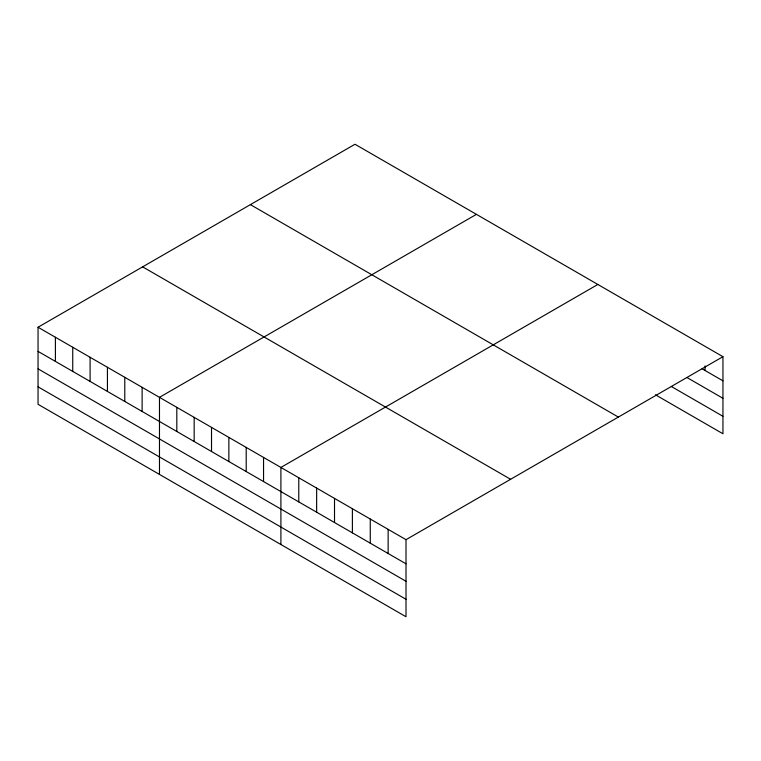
<?xml version="1.0" encoding="UTF-8"?>
<svg xmlns="http://www.w3.org/2000/svg" width="761" height="761" viewBox="0 0 761 761"><rect width="100%" height="100%" fill="white"/><g stroke="black" fill="none" stroke-linecap="round" stroke-linejoin="round"><path stroke-width="1.14" d="M406.013 581.28L406.013 539.673L38.05 327.24L38.05 404.31L406.013 616.752L406.013 581.28L38.05 368.838M655.43 394.788L722.95 433.76L722.95 356.69L354.987 144.248L38.05 327.24M476.415 214.355L159.477 397.337L159.477 474.417M597.842 284.462L280.904 467.444L280.904 544.524M406.013 539.673L722.95 356.69M702.099 368.79L722.95 380.823M687.202 377.656L722.95 398.298M671.316 386.483L722.95 416.296M250.398 204.633L618.36 417.076M142.64 266.854L510.602 479.287M38.05 351.373L406.013 563.806M38.05 386.835L406.013 599.278M705.076 365.908L705.076 370.502M388.139 529.352L388.139 553.494M370.265 519.04L370.265 543.173M352.391 508.719L352.391 532.852M334.517 498.398L334.517 522.531M316.643 488.086L316.643 512.22M298.778 477.765L298.778 501.899M263.553 457.428L263.553 481.561M246.212 447.411L246.212 471.554M228.861 437.404L228.861 461.537M211.52 427.387L211.52 451.52M194.169 417.37L194.169 441.504M176.818 407.354L176.818 431.487M142.126 387.33L142.126 411.463M124.785 377.313L124.785 401.447M107.434 367.297L107.434 391.43M90.093 357.28L90.093 381.413M72.742 347.263L72.742 371.397M55.401 337.247L55.401 361.389"/></g></svg>
